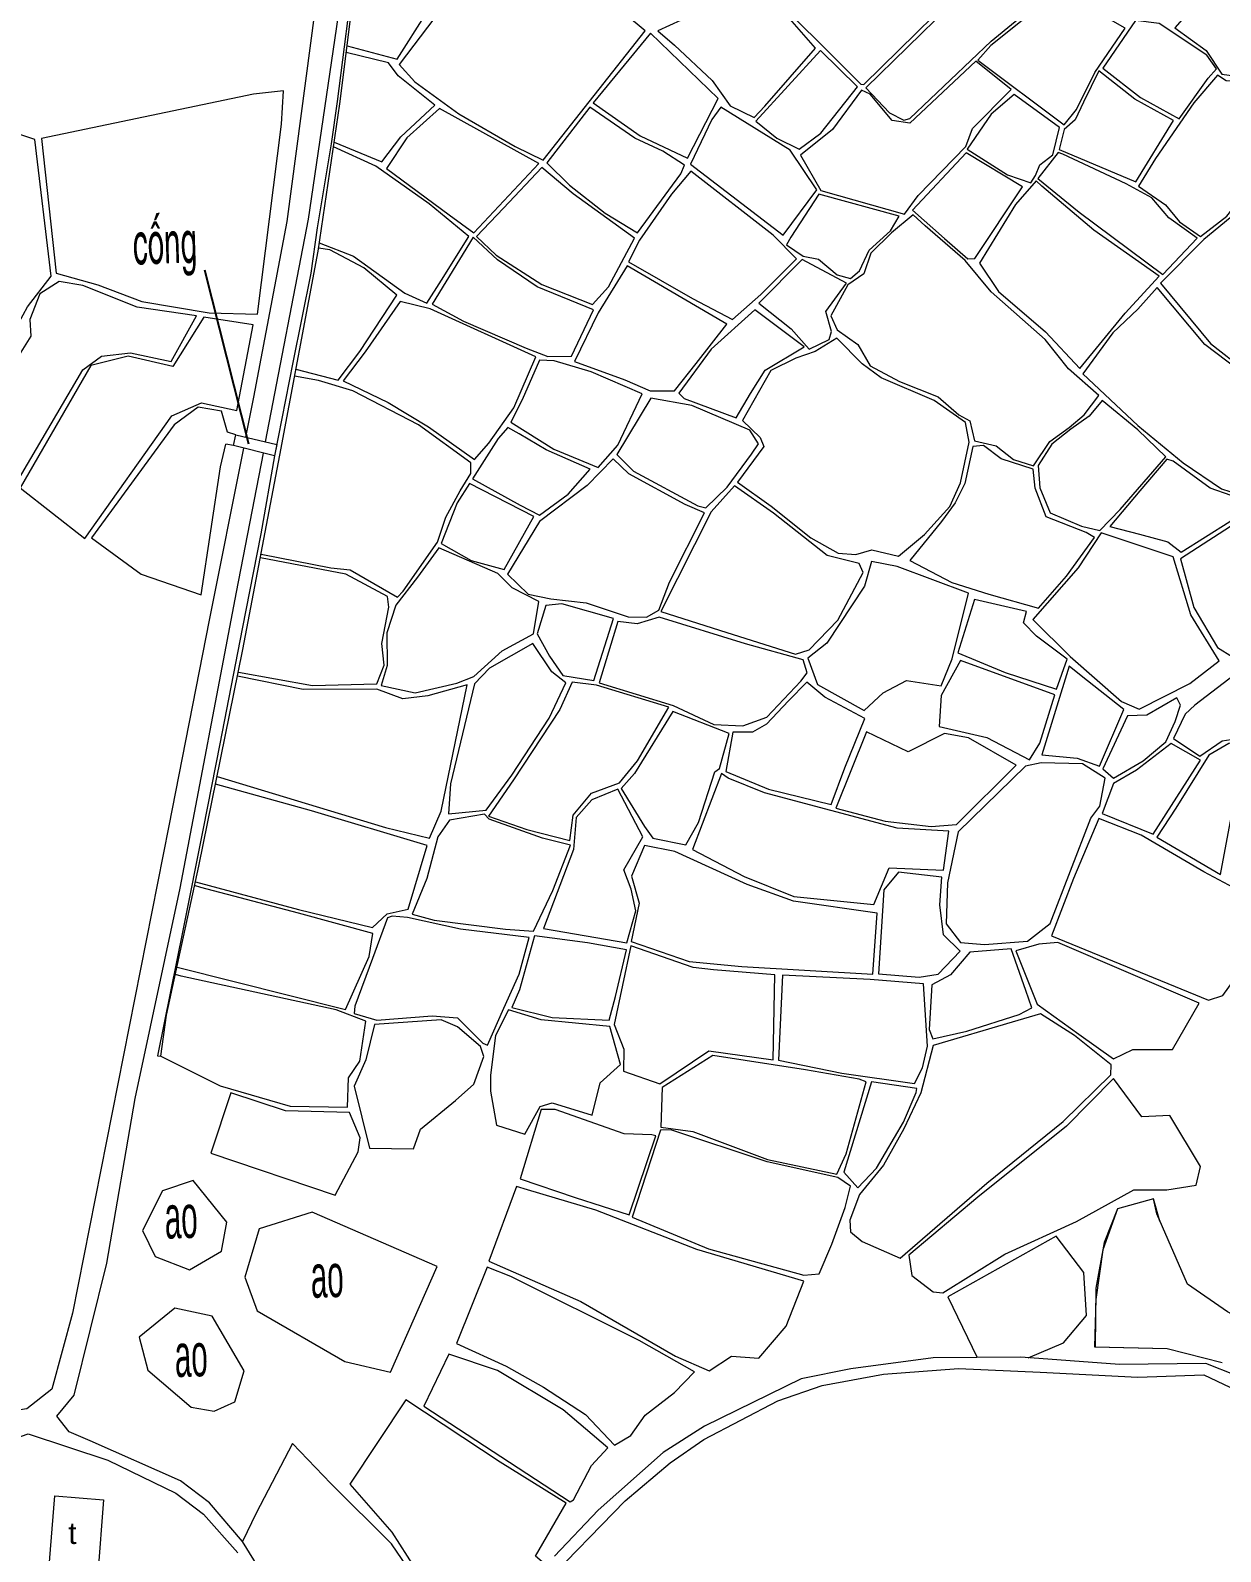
# Model space of a CAD drawing. Header units: metres. Extents: x 0 to 551036, y 0 to 1845929.
# Drawn here: x 547651 to 547816.9, y 1841545.9 to 1841757.9 of the extents above; entities that cross this region are included whole.
import ezdxf

# ---------------------------------------------------------------- set-up
doc = ezdxf.new("R2010")
doc.units = ezdxf.units.M
doc.header["$MEASUREMENT"] = 0
for name, color, linetype, lineweight in [('BD HH1 KEM TMB$0$ao_ho_song_suoi', 7, 'Continuous', 0), ('BD HH1 KEM TMB$0$caucong', 7, 'Continuous', 0), ('BD HH1 KEM TMB$0$chamnha', 7, 'Continuous', 0), ('BD HH1 KEM TMB$0$Duong BT', 7, 'Continuous', 0), ('BD HH1 KEM TMB$0$duongdapcao', 7, 'Continuous', 0), ('BD HH1 KEM TMB$0$ghichuthuyetminh', 7, 'Continuous', 0), ('BD HH1 KEM TMB$0$nha', 7, 'Continuous', 0), ('Level 15', 7, 'Continuous', 0)]:
    doc.layers.add(name, color=color, linetype=linetype, lineweight=lineweight)
doc.styles.add('BD HH1 KEM TMB$0$chamnha', font='', dxfattribs={"height": 4})
doc.styles.add('BD HH1 KEM TMB$0$ghichuduongdien', font='', dxfattribs={"height": 6})
doc.styles.add('BD HH1 KEM TMB$0$Standard', font='txt.shx')
doc.styles.get("Standard").update_dxf_attribs({"font": '', "height": 4})
doc.styles.get('BD HH1 KEM TMB$0$chamnha').set_extended_font_data('.VnArial')
doc.styles.get('BD HH1 KEM TMB$0$ghichuduongdien').set_extended_font_data('.VnArial Narrow')
doc.styles.get('Standard').set_extended_font_data('.VnArial')
doc.dimstyles.get("Standard").update_dxf_attribs({"dimtxt": 0.18, "dimasz": 0.18, "dimexe": 0.18, "dimexo": 0.0625, "dimgap": 0.09, "dimtad": 0, "dimtih": 1, "dimtoh": 1, "dimdec": 4, "dimzin": 0, "dimdsep": 46, "dimtxsty": 'Standard', "dimcen": 0.09, "dimadec": 0, "dimazin": 0, "dimtfac": 1, "dimtdec": 4, "dimtofl": 0, "dimtmove": 0, "dimatfit": 3, "dimfxl": 1, "dimtolj": 1, "dimtzin": 0, "dimarcsym": 0})

msp = doc.modelspace()

# ---------------------------------------------------------------- linework, layer by layer
at = {"layer": 'BD HH1 KEM TMB$0$ao_ho_song_suoi', "flags": 128}
for points in [[(547673.13594, 1841585.18633), (547677.61745, 1841587.76733), (547678.36037, 1841591.84315), (547673.67516, 1841597.61813), (547669.39735, 1841596.1932), (547666.6054, 1841590.68708), (547668.36685, 1841587.01991), (547673.13594, 1841585.18633)], [(547682.85386, 1841590.89141), (547680.87672, 1841584.17006), (547682.57826, 1841579.48126), (547694.81253, 1841572.41578), (547701.13937, 1841570.92096), (547707.66991, 1841585.65951), (547690.25913, 1841593.20355), (547682.85386, 1841590.89141)], [(547676.59892, 1841565.48473), (547679.45079, 1841566.77523), (547680.74491, 1841571.12528), (547676.32332, 1841578.73384), (547671.08691, 1841579.82001), (547666.12609, 1841575.81409), (547667.34832, 1841571.18981), (547673.39956, 1841566.02782), (547676.59892, 1841565.48473)]]:
    msp.add_lwpolyline(points, close=True, dxfattribs=at)
for points in [[(547802.50053, 1841593.69286), (547800.44796, 1841587.98349), (547799.45793, 1841581.0592), (547799.29886, 1841574.44981), (547809.41451, 1841574.20635), (547817.05944, 1841572.28136)], [(547812.24242, 1841583.16993), (547807.97659, 1841592.97233), (547807.48531, 1841595.07477), (547802.50053, 1841593.69286), (547800.63124, 1841588.99868), (547799.4809, 1841582.62684), (547799.36108, 1841574.44832), (547809.41451, 1841574.20635)], [(547808.40952, 1841591.97751), (547807.48531, 1841595.07477)], [(547835.90813, 1841572.48031), (547828.60081, 1841573.45736), (547817.83831, 1841579.31994), (547812.24242, 1841583.16993)]]:
    msp.add_lwpolyline(points, dxfattribs=at)
at = {"layer": 'BD HH1 KEM TMB$0$caucong', "flags": 128}
for points in [[(547668.69038, 1841615.00758), (547669.16968, 1841614.96456), (547669.96054, 1841620.66426), (547674.43006, 1841641.43052), (547680.60112, 1841671.6443), (547685.72969, 1841698.72861), (547691.06197, 1841727.17333), (547694.10556, 1841747.72451), (547696.20252, 1841764.45258)], [(547695.72322, 1841763.70517), (547694.71667, 1841755.65031), (547693.7341, 1841748.04175), (547692.90729, 1841742.15386), (547690.93016, 1841730.42108), (547690.06741, 1841724.09227), (547687.55105, 1841711.67661), (547684.99114, 1841698.63183), (547683.10549, 1841687.75401), (547680.4813, 1841674.52641), (547677.37779, 1841658.5081), (547675.06514, 1841646.70005), (547672.27319, 1841632.73579), (547668.69038, 1841615.00758)], [(547679.59458, 1841701.56771), (547685.30354, 1841700.22376), (547684.99114, 1841698.63183), (547679.27105, 1841700.07288), (547679.59458, 1841701.56771), (547678.45623, 1841701.96023)], [(547679.27105, 1841700.07288), (547678.19261, 1841700.25033)]]:
    msp.add_lwpolyline(points, dxfattribs=at)
at = {"layer": 'BD HH1 KEM TMB$0$Duong BT', "flags": 128}
for points in [[(547701.80758, 1841907.92588), (547705.75269, 1841897.45449), (547710.60566, 1841882.888), (547713.00218, 1841870.75732), (547713.07408, 1841861.11623), (547711.80392, 1841849.15224), (547709.3355, 1841841.37162), (547704.68623, 1841829.12802), (547696.64338, 1841811.35673), (547694.12, 1841804.75), (547690.81033, 1841796.43541), (547691.30162, 1841771.23845), (547690.59465, 1841760.70476), (547686.72425, 1841731.29217), (547682.07499, 1841706.82111), (547680.9651, 1841701.24508)], [(547683.74423, 1841700.59084), (547689.73189, 1841731.62017), (547693.88987, 1841759.75302), (547694.45306, 1841777.9329), (547694.36918, 1841795.12341), (547695.36374, 1841801.28553), (547701.34307, 1841815.16376), (547705.14157, 1841822.27763), (547711.5403, 1841837.47324), (547715.07518, 1841848.24352), (547716.20155, 1841857.99753), (547716.62094, 1841866.75678), (547714.87148, 1841879.65638), (547710.59367, 1841893.74431), (547705.61305, 1841906.72231)], [(547680.66203, 1841699.72245), (547675.89194, 1841675.75776), (547670.24812, 1841647.08182), (547656.83802, 1841579.13959), (547653.97569, 1841568.54429), (547650.46478, 1841565.80198), (547641.16625, 1841564.39319), (547629.03982, 1841564.18348), (547619.46569, 1841564.81798), (547606.29677, 1841568.54967), (547580.73779, 1841576.85187), (547571.19961, 1841577.76597), (547564.86079, 1841575.86786), (547556.19341, 1841571.11725)], [(547683.70463, 1841542.20738), (547680.52923, 1841547.33711), (547675.91591, 1841552.6873), (547671.88974, 1841555.78987), (547659.31995, 1841561.3659), (547656.36024, 1841562.60262), (547654.63474, 1841564.76958), (547657.06722, 1841567.70547), (547661.62062, 1841586.10581), (547665.56291, 1841609.08742), (547671.85379, 1841638.39785), (547679.70242, 1841679.64538), (547683.44153, 1841699.02222)], [(547557.92974, 1841567.94937), (547564.42942, 1841571.77591), (547570.64841, 1841574.06117), (547573.58416, 1841574.17409), (547581.25305, 1841573.12556), (547616.67817, 1841562.05577), (547626.63131, 1841560.67225), (547641.63357, 1841561.0379), (547648.931, 1841561.72616), (547650.64452, 1841562.31764), (547661.75243, 1841558.65047), (547671.2307, 1841554.06921), (547675.08911, 1841551.14946), (547679.87018, 1841545.72399)], [(547819.04856, 1841570.4424), (547814.78273, 1841572.12542), (547802.75216, 1841571.99099), (547789.03204, 1841573.01264), (547776.80975, 1841572.92123), (547765.34236, 1841571.37263), (547758.39243, 1841570.00148), (547744.93592, 1841563.37154), (547739.17227, 1841559.73127), (547730.08943, 1841551.68179), (547724.0382, 1841545.26694)], [(547722.30071, 1841541.0782), (547733.87162, 1841553.00541), (547740.1189, 1841558.29559), (547744.82808, 1841561.54334), (547755.14513, 1841566.93117), (547761.32817, 1841569.07662), (547769.85981, 1841570.64673), (547780.32066, 1841571.43178), (547791.72813, 1841570.93171), (547805.32843, 1841570.21656), (547814.54308, 1841570.53918), (547825.41134, 1841565.39332)]]:
    msp.add_lwpolyline(points, dxfattribs=at)
at = {"layer": 'BD HH1 KEM TMB$0$duongdapcao', "flags": 128}
for points in [[(547767.15174, 1841750.4238), (547784.20304, 1841767.18414), (547778.01999, 1841773.10967), (547770.83041, 1841779.69659), (547769.11689, 1841782.47115), (547762.08308, 1841775.84122), (547753.6473, 1841767.75948), (547752.40111, 1841764.7537), (547766.73235, 1841750.43455), (547767.15174, 1841750.4238)], [(547722.48045, 1841772.95374), (547719.98806, 1841771.8353), (547713.3377, 1841766.92066), (547707.32241, 1841759.72613), (547702.3616, 1841753.17686), (547704.55442, 1841750.75718), (547710.67755, 1841746.31571), (547718.53816, 1841741.77209), (547722.4445, 1841739.87398), (547736.63487, 1841757.87196), (547730.88028, 1841762.70503), (547725.89551, 1841768.23266), (547722.48045, 1841772.95374)], [(547767.41536, 1841749.95062), (547770.72256, 1841746.46627), (547772.72367, 1841745.43925), (547773.56245, 1841745.65971), (547784.87406, 1841756.44074), (547791.54839, 1841761.92536), (547791.09305, 1841763.76969), (547787.85774, 1841765.02793), (547784.83812, 1841766.96905), (547767.41536, 1841749.95062)], [(547821.12155, 1841765.95279), (547816.12479, 1841762.42543), (547812.51802, 1841760.6026), (547810.48097, 1841758.29583), (547814.85463, 1841755.15024), (547817.03547, 1841751.83797), (547821.84051, 1841751.19272), (547826.2621, 1841751.09593), (547829.38957, 1841752.5101), (547828.27519, 1841755.36533), (547825.1597, 1841758.80128), (547822.29585, 1841764.15684), (547821.12155, 1841765.95279)], [(547751.69413, 1841764.18911), (547746.5416, 1841761.59736), (547738.40538, 1841757.87104), (547740.73001, 1841755.8654), (547745.99039, 1841750.94), (547748.51873, 1841747.41264), (547751.84991, 1841745.82102), (547753.34774, 1841747.38037), (547760.40551, 1841755.44598), (547754.86953, 1841761.79093), (547751.69413, 1841764.18911)], [(547795.04733, 1841744.77787), (547796.77283, 1841746.89644), (547799.33711, 1841752.0638), (547803.555, 1841758.25282), (547798.59419, 1841761.09191), (547792.44709, 1841764.59239), (547791.99175, 1841761.54359), (547784.8501, 1841755.82776), (547783.04072, 1841753.80598), (547795.04733, 1841744.77787)], [(547805.0049, 1841759.32823), (547800.46348, 1841752.67679), (547805.67593, 1841748.56871), (547811.10406, 1841745.59519), (547815.14221, 1841751.28413), (547816.26858, 1841752.58), (547814.92653, 1841754.49962), (547808.27616, 1841758.89269), (547805.0049, 1841759.32823)], [(547737.39884, 1841757.54304), (547729.43038, 1841747.8428), (547735.93696, 1841743.2454), (547742.55138, 1841740.1267), (547746.85314, 1841748.44503), (547737.39884, 1841757.54304)], [(547761.08852, 1841755.14487), (547752.07758, 1841745.29945), (547754.98936, 1841742.93353), (547758.10484, 1841741.41182), (547761.14843, 1841743.61642), (547766.24106, 1841750.06353), (547761.08852, 1841755.14487)], [(547766.81622, 1841749.60648), (547762.76609, 1841744.13262), (547758.32053, 1841740.56762), (547761.14843, 1841735.60996), (547772.80754, 1841732.30844), (547774.68882, 1841734.93245), (547781.33918, 1841741.76671), (547782.27383, 1841744.26167), (547787.68998, 1841749.70327), (547782.76512, 1841753.65542), (547773.5265, 1841745.03597), (547771.09403, 1841745.36397), (547768.01449, 1841749.05264), (547766.81622, 1841749.60648)], [(547805.06481, 1841736.81442), (547810.30123, 1841745.36397), (547804.92102, 1841748.36438), (547799.86435, 1841752.29502), (547797.76738, 1841747.93959), (547796.60507, 1841745.46076), (547795.03534, 1841744.14875), (547794.34035, 1841741.34192), (547805.06481, 1841736.81442)], [(547814.07576, 1841729.21662), (547817.73046, 1841732.06647), (547822.00827, 1841737.48118), (547825.36341, 1841743.34757), (547822.17602, 1841748.53107), (547821.76861, 1841750.86472), (547817.64659, 1841750.91311), (547816.43634, 1841751.72505), (547813.11715, 1841747.8428), (547807.78487, 1841740.07831), (547805.42429, 1841736.24445), (547809.16288, 1841733.64195), (547811.14001, 1841731.28142), (547814.07576, 1841729.21662)], [(547686.23296, 1841749.49894), (547682.07499, 1841749.04189), (547652.51381, 1841742.85826), (547654.53888, 1841724.09765), (547660.37442, 1841722.47915), (547666.50954, 1841720.15087), (547675.87996, 1841718.57539), (547682.62619, 1841718.37644), (547685.96935, 1841744.86928), (547686.23296, 1841749.49894)], [(547788.07343, 1841749.03114), (547784.88605, 1841746.26194), (547781.54289, 1841741.38494), (547787.16275, 1841737.81994), (547790.42203, 1841736.70688), (547791.08107, 1841737.7339), (547791.6802, 1841739.19109), (547793.4776, 1841740.61602), (547794.38828, 1841744.41223), (547788.07343, 1841749.03114)], [(547712.7865, 1841729.74357), (547721.83339, 1841739.39542), (547707.96947, 1841747.07926), (547703.41607, 1841742.95504), (547700.60015, 1841738.68027), (547709.3355, 1841732.25467), (547712.7865, 1841729.74357)], [(547728.96306, 1841747.26208), (547722.97174, 1841739.48145), (547726.09921, 1841736.38426), (547731.08399, 1841732.49126), (547735.60144, 1841729.72744), (547741.61673, 1841737.94361), (547742.15595, 1841739.17496), (547739.11236, 1841741.12146), (547735.218, 1841742.93891), (547728.96306, 1841747.26208)], [(547755.90004, 1841729.42095), (547760.58525, 1841735.70675), (547756.87063, 1841741.23438), (547747.20064, 1841747.22982), (547745.93048, 1841745.50378), (547742.98275, 1841739.29863), (547755.90004, 1841729.42095)], [(547636.07363, 1841738.16407), (547630.82523, 1841729.53387), (547637.08017, 1841724.73214), (547640.79479, 1841723.11902), (547649.3504, 1841717.18811), (547650.56064, 1841719.40884), (547653.86785, 1841723.68361), (547651.56718, 1841742.72921), (547644.83294, 1841744.98758), (547641.71745, 1841741.03543), (547638.00283, 1841738.69102), (547636.07363, 1841738.16407)], [(547781.37513, 1841740.86336), (547773.89796, 1841732.87841), (547778.37947, 1841728.94239), (547781.65073, 1841726.11943), (547782.59736, 1841726.14631), (547789.24773, 1841736.13154), (547781.37513, 1841740.86336)], [(547794.20854, 1841740.93864), (547791.38064, 1841737.30912), (547797.1323, 1841732.5988), (547808.82736, 1841723.92558), (547813.58447, 1841728.99078), (547809.66615, 1841731.81912), (547807.25764, 1841734.6152), (547803.71077, 1841736.55633), (547794.87957, 1841740.66979), (547794.20854, 1841740.93864)], [(547722.27675, 1841738.83083), (547716.92051, 1841733.14726), (547713.15796, 1841729.20587), (547715.89, 1841726.61949), (547722.27675, 1841722.52754), (547729.32254, 1841719.73684), (547731.55131, 1841722.19416), (547735.18205, 1841728.97465), (547726.60248, 1841735.16904), (547722.27675, 1841738.83083)], [(547743.03068, 1841738.34151), (547740.33459, 1841735.10452), (547735.86506, 1841728.72193), (547734.34327, 1841725.70539), (547743.25835, 1841720.58642), (547748.80631, 1841717.63978), (547752.78455, 1841721.13488), (547757.74536, 1841726.1248), (547754.51005, 1841729.39944), (547743.03068, 1841738.34151)], [(547791.14098, 1841736.97574), (547788.28912, 1841733.67959), (547783.24442, 1841725.47955), (547785.89259, 1841721.57042), (547792.43511, 1841715.946), (547797.24015, 1841710.8109), (547803.56698, 1841718.54851), (547808.31211, 1841723.67823), (547799.19332, 1841730.08233), (547791.94382, 1841736.21757), (547791.14098, 1841736.97574)], [(547760.86085, 1841735.10452), (547756.97848, 1841729.14134), (547756.35538, 1841728.0713), (547758.65605, 1841726.4528), (547760.83689, 1841726.06028), (547763.42514, 1841723.89332), (547765.27046, 1841723.33948), (547766.54062, 1841724.40952), (547767.89466, 1841727.32389), (547770.85437, 1841729.98554), (547772.05264, 1841732.05571), (547760.86085, 1841735.10452)], [(547774.01779, 1841732.22778), (547770.99817, 1841729.74895), (547768.09837, 1841726.87759), (547767.13975, 1841724.03312), (547764.91098, 1841722.48452), (547762.51446, 1841718.14523), (547763.41315, 1841716.19873), (547766.31295, 1841714.17157), (547768.00251, 1841711.18729), (547772.11255, 1841709.01496), (547777.49276, 1841706.87488), (547780.36859, 1841704.36379), (547781.89039, 1841703.51959), (547782.5734, 1841700.73426), (547785.58104, 1841700.05675), (547787.97757, 1841698.11563), (547790.76952, 1841697.23916), (547793.04622, 1841700.64823), (547795.7543, 1841702.58935), (547797.86325, 1841704.36379), (547799.90029, 1841707.04157), (547795.64646, 1841710.78401), (547792.39916, 1841714.8437), (547784.87406, 1841721.51665), (547781.27927, 1841725.85057), (547775.65941, 1841730.71145), (547774.01779, 1841732.22778)], [(547820.31871, 1841710.48827), (547829.84491, 1841715.88685), (547833.27195, 1841717.30103), (547836.53123, 1841718.13985), (547834.92555, 1841720.58642), (547830.92335, 1841725.72152), (547828.10743, 1841726.86146), (547818.96468, 1841732.46975), (547814.50713, 1841728.80796), (547808.49185, 1841722.69961), (547815.44178, 1841714.27911), (547820.31871, 1841710.48827)], [(547712.70262, 1841729.13596), (547706.97492, 1841719.77986), (547711.31263, 1841717.43008), (547720.07194, 1841713.65537), (547723.0676, 1841712.48854), (547726.38679, 1841712.53156), (547729.45435, 1841718.98943), (547721.60572, 1841722.21029), (547716.06974, 1841725.95274), (547712.70262, 1841729.13596)], [(547758.52424, 1841726.02802), (547752.49697, 1841719.90353), (547757.00244, 1841716.34391), (547759.53078, 1841713.52094), (547762.32273, 1841714.88134), (547762.64626, 1841715.98364), (547761.83144, 1841718.76897), (547764.6953, 1841722.72112), (547758.52424, 1841726.02802)], [(547734.12758, 1841725.13542), (547730.11339, 1841718.58077), (547726.7942, 1841711.77339), (547733.84, 1841709.23542), (547737.33893, 1841707.68682), (547740.76596, 1841707.72446), (547743.74964, 1841711.51529), (547748.05141, 1841716.99991), (547734.12758, 1841725.13542)], [(547649.0029, 1841694.77646), (547658.27746, 1841710.61195), (547660.86571, 1841712.53694), (547664.93981, 1841713.00474), (547670.57165, 1841711.78953), (547674.11851, 1841718.13985), (547665.87446, 1841719.34969), (547658.27746, 1841722.37698), (547654.97025, 1841722.96308), (547652.29812, 1841721.22091), (547650.89616, 1841717.64516), (547651.01598, 1841715.31151), (547640.99849, 1841699.3416), (547649.0029, 1841694.77646)], [(547819.32416, 1841693.29239), (547827.17279, 1841698.69635), (547820.83397, 1841707.85351), (547819.25226, 1841710.67647), (547814.65093, 1841714.17157), (547808.03651, 1841722.092), (547805.31645, 1841719.07546), (547801.81752, 1841715.78469), (547797.65954, 1841710.07962), (547805.34041, 1841702.89047), (547811.6313, 1841697.68546), (547816.99952, 1841694.02905), (547819.32416, 1841693.29239)], [(547702.50539, 1841720.17776), (547697.61647, 1841713.14992), (547694.58486, 1841709.07948), (547700.81584, 1841706.05756), (547706.45966, 1841702.69689), (547712.85839, 1841698.12638), (547714.85949, 1841700.40088), (547718.37041, 1841705.32628), (547721.40201, 1841712.45628), (547706.67535, 1841719.15612), (547702.50539, 1841720.17776)], [(547751.95775, 1841718.98943), (547745.85858, 1841713.52632), (547741.34113, 1841707.40183), (547742.08405, 1841706.61678), (547749.34553, 1841703.93362), (547751.33465, 1841707.31042), (547753.3717, 1841710.59044), (547758.8238, 1841713.82744), (547751.95775, 1841718.98943)], [(547658.56505, 1841687.13027), (547670.69148, 1841704.21861), (547674.82549, 1841706.03606), (547679.75036, 1841704.9714), (547682.01507, 1841716.9085), (547675.13704, 1841717.97316), (547670.82329, 1841711.09588), (547664.6043, 1841712.51543), (547659.41581, 1841711.23031), (547649.5541, 1841694.19036), (547658.56505, 1841687.13027)], [(547763.37721, 1841715.02652), (547760.36956, 1841713.17681), (547757.6495, 1841712.26808), (547754.18652, 1841710.52054), (547750.24423, 1841703.57336), (547752.68869, 1841701.20207), (547753.17998, 1841699.96534), (547749.51329, 1841694.97542), (547754.22247, 1841691.62012), (547759.74647, 1841687.21092), (547763.56893, 1841685.0816), (547766.03735, 1841684.90954), (547768.26612, 1841685.52252), (547771.94479, 1841684.66219), (547775.61148, 1841687.67335), (547779.11041, 1841691.59861), (547780.58428, 1841694.90014), (547781.81849, 1841700.53531), (547781.30324, 1841703.29913), (547776.91759, 1841706.38019), (547769.54827, 1841709.49351), (547766.92407, 1841711.47765), (547763.37721, 1841715.02652)], [(547721.94123, 1841711.98848), (547719.50876, 1841706.4716), (547717.93903, 1841703.33677), (547723.91837, 1841699.57819), (547730.11339, 1841696.9972), (547732.83345, 1841700.13203), (547736.26049, 1841707.27816), (547729.10685, 1841710.33772), (547723.9663, 1841711.8648), (547721.94123, 1841711.98848)], [(547737.42281, 1841706.67593), (547732.71363, 1841698.8254), (547735.05024, 1841696.52401), (547743.98929, 1841691.66314), (547745.10368, 1841691.39966), (547748.09934, 1841694.26027), (547751.49043, 1841698.85766), (547752.43705, 1841700.33636), (547751.22681, 1841702.20758), (547743.13853, 1841705.65966), (547737.42281, 1841706.67593)], [(547800.34365, 1841706.37481), (547798.54626, 1841704.18097), (547795.98197, 1841702.36889), (547793.32183, 1841700.2557), (547791.42857, 1841697.30369), (547791.66822, 1841694.19036), (547793.09415, 1841690.72215), (547797.45584, 1841688.82942), (547800.00814, 1841688.23257), (547802.84802, 1841691.15769), (547809.24675, 1841698.51891), (547805.31645, 1841702.25597), (547800.34365, 1841706.37481)], [(547717.51964, 1841702.5786), (547716.17758, 1841701.06226), (547712.60676, 1841695.4486), (547719.22117, 1841691.75993), (547721.94123, 1841690.38877), (547725.90749, 1841693.30852), (547728.97504, 1841696.79824), (547722.8639, 1841699.48678), (547719.10135, 1841701.70751), (547717.51964, 1841702.5786)], [(547782.33374, 1841699.93846), (547781.19539, 1841694.80873), (547779.84135, 1841692.10406), (547777.96008, 1841689.4908), (547773.56245, 1841684.0492), (547779.398, 1841680.99503), (547784.53855, 1841679.36577), (547791.48848, 1841677.43003), (547795.37086, 1841681.88762), (547799.2772, 1841687.26469), (547798.1029, 1841687.97447), (547792.56692, 1841690.15756), (547790.99719, 1841694.1581), (547790.74556, 1841696.77136), (547786.28801, 1841698.21779), (547783.83157, 1841700.06213), (547782.33374, 1841699.93846)], [(547732.17441, 1841698.24468), (547728.57962, 1841694.4861), (547721.92925, 1841689.46929), (547717.44774, 1841682.1511), (547720.33556, 1841679.34964), (547723.51096, 1841678.7259), (547728.41186, 1841678.1398), (547734.27137, 1841676.21481), (547736.85962, 1841676.17717), (547738.57314, 1841677.13429), (547740.03502, 1841681.02191), (547744.93592, 1841690.67913), (547742.25181, 1841691.85134), (547734.3912, 1841696.15837), (547732.17441, 1841698.24468)], [(547809.37856, 1841698.19628), (547805.58007, 1841693.78171), (547801.41011, 1841688.77565), (547805.5561, 1841687.71637), (547809.48641, 1841686.63558), (547811.37966, 1841685.1999), (547818.12589, 1841689.47467), (547819.56381, 1841690.77592), (547818.34158, 1841693.10419), (547815.39385, 1841694.1581), (547810.24131, 1841697.89517), (547809.37856, 1841698.19628)], [(547712.18736, 1841694.77109), (547710.46186, 1841692.10944), (547708.23309, 1841686.44738), (547712.40305, 1841684.05458), (547717.01637, 1841682.78559), (547721.12641, 1841690.18982), (547712.18736, 1841694.77109)], [(547749.11786, 1841694.48073), (547745.8466, 1841690.84582), (547738.86072, 1841676.92458), (547748.02744, 1841673.99945), (547757.60157, 1841670.98829), (547759.53078, 1841671.61741), (547763.50901, 1841675.75776), (547767.05588, 1841682.3608), (547766.46873, 1841683.65668), (547762.03515, 1841684.74285), (547754.546, 1841690.63612), (547749.11786, 1841694.48073)], [(547819.81544, 1841689.83493), (547811.27182, 1841684.29117), (547813.14111, 1841677.52681), (547816.41237, 1841671.95079), (547818.52132, 1841670.62265), (547823.14662, 1841673.68221), (547825.42332, 1841674.60169), (547829.95276, 1841677.83331), (547830.36017, 1841679.18833), (547824.03333, 1841685.27518), (547819.81544, 1841689.83493)], [(547800.23581, 1841687.89381), (547797.01248, 1841683.02218), (547790.67366, 1841675.84917), (547795.89809, 1841670.66567), (547803.05173, 1841664.41213), (547805.52015, 1841663.35285), (547812.56595, 1841666.9286), (547816.65203, 1841670.06881), (547812.72172, 1841676.46215), (547810.22933, 1841684.56003), (547800.23581, 1841687.89381)], [(547707.89758, 1841685.83439), (547704.93787, 1841681.73706), (547701.88229, 1841677.83868), (547700.67205, 1841673.95106), (547700.70799, 1841669.40743), (547699.88119, 1841666.62749), (547704.60235, 1841665.62735), (547710.38997, 1841666.93936), (547712.7865, 1841667.90185), (547716.74077, 1841671.48298), (547721.11443, 1841673.85427), (547721.83339, 1841678.34413), (547718.10679, 1841680.2261), (547716.14164, 1841682.24251), (547707.89758, 1841685.83439)], [(547768.21819, 1841683.9094), (547767.21165, 1841680.46807), (547761.97524, 1841672.51), (547759.35104, 1841670.45058), (547760.66913, 1841666.77267), (547767.1757, 1841663.13239), (547769.84783, 1841665.62735), (547773.08314, 1841667.34801), (547777.91215, 1841666.60598), (547779.45791, 1841670.34842), (547781.72263, 1841679.52171), (547771.801, 1841683.23189), (547768.21819, 1841683.9094)], [(547782.5734, 1841678.61298), (547780.23678, 1841671.19262), (547786.82723, 1841668.46107), (547794.00484, 1841666.10053), (547795.49068, 1841670.2839), (547791.17693, 1841673.52089), (547789.39152, 1841675.34372), (547789.82289, 1841676.96222), (547782.5734, 1841678.61298)], [(547722.81597, 1841677.79029), (547721.6177, 1841673.8489), (547723.33122, 1841670.71944), (547725.18853, 1841668.00939), (547729.51426, 1841667.34801), (547732.22234, 1841675.98897), (547725.04474, 1841678.03226), (547722.81597, 1841677.79029)], [(547732.84544, 1841675.56418), (547730.25719, 1841667.00388), (547740.56226, 1841663.82603), (547746.23005, 1841661.21277), (547750.2682, 1841661.00844), (547753.62334, 1841662.22366), (547758.3445, 1841667.25123), (547759.25518, 1841668.39117), (547758.68001, 1841670.19786), (547750.65164, 1841672.42935), (547738.58512, 1841676.17717), (547735.54153, 1841675.2308), (547732.84544, 1841675.56418)], [(547721.00659, 1841672.50463), (547714.96734, 1841669.04717), (547712.84641, 1841666.88021), (547709.5392, 1841652.93746), (547709.23963, 1841648.74334), (547714.512, 1841649.27567), (547718.07084, 1841654.13117), (547723.29527, 1841662.08924), (547725.59594, 1841667.01463), (547723.66673, 1841668.51484), (547721.00659, 1841672.50463)], [(547780.58428, 1841670.11183), (547777.91215, 1841665.21869), (547777.61258, 1841660.93854), (547784.26295, 1841659.38457), (547790.2303, 1841656.24973), (547791.6802, 1841658.61027), (547793.74122, 1841665.32086), (547780.58428, 1841670.11183)], [(547795.76628, 1841669.33753), (547791.9558, 1841656.95951), (547796.84472, 1841656.48633), (547799.98417, 1841655.37327), (547803.36328, 1841663.26681), (547797.41989, 1841667.98789), (547795.76628, 1841669.33753)], [(547818.8089, 1841668.10618), (547813.26094, 1841663.87442), (547811.91888, 1841662.65383), (547810.27726, 1841659.22326), (547813.96792, 1841656.76593), (547817.07142, 1841658.93827), (547819.49191, 1841659.2824), (547822.29585, 1841659.81473), (547822.8111, 1841662.75062), (547823.02679, 1841665.74565), (547818.8089, 1841668.10618)], [(547726.49464, 1841667.1168), (547724.76914, 1841663.28832), (547718.31049, 1841653.50205), (547714.81156, 1841648.40996), (547720.1678, 1841646.57638), (547726.13516, 1841645.04929), (547726.62645, 1841648.57665), (547729.19073, 1841651.60394), (547733.06112, 1841653.07188), (547735.58946, 1841656.13144), (547739.95114, 1841663.58944), (547729.86176, 1841666.68126), (547726.49464, 1841667.1168)], [(547759.20725, 1841667.08991), (547756.619, 1841664.48741), (547753.58739, 1841661.23966), (547751.59827, 1841660.13736), (547748.85424, 1841660.11047), (547747.9196, 1841654.63123), (547753.85101, 1841652.19004), (547762.58635, 1841650.0661), (547764.46763, 1841655.14206), (547767.25958, 1841662.04622), (547761.69964, 1841665.02512), (547759.20725, 1841667.08991)], [(547800.4515, 1841654.99688), (547801.93734, 1841653.71176), (547806.05937, 1841656.10993), (547809.24675, 1841658.78234), (547810.54088, 1841661.62681), (547811.2838, 1841663.90669), (547810.76855, 1841664.92833), (547806.56264, 1841662.49789), (547803.86655, 1841662.38497), (547800.4515, 1841654.99688)], [(547740.51433, 1841663.00872), (547735.1461, 1841654.36238), (547733.30078, 1841652.27608), (547736.56006, 1841646.99579), (547737.71039, 1841645.36654), (547742.33569, 1841644.43093), (547744.10912, 1841647.52274), (547746.38582, 1841654.5936), (547747.00892, 1841655.07215), (547748.37494, 1841659.95991), (547740.51433, 1841663.00872)], [(547778.35551, 1841659.92228), (547773.3228, 1841657.38967), (547767.48725, 1841660.15887), (547763.23341, 1841649.53377), (547770.08748, 1841647.7432), (547776.4982, 1841647.00117), (547780.04506, 1841647.2754), (547788.34903, 1841655.53458), (547781.73461, 1841659.34693), (547778.35551, 1841659.92228)], [(547809.95373, 1841658.55112), (547805.13671, 1841654.81943), (547801.94933, 1841652.98047), (547800.34365, 1841648.78098), (547807.46134, 1841645.92038), (547814.06378, 1841656.21209), (547809.95373, 1841658.55112)], [(547820.40259, 1841658.83073), (547818.00607, 1841658.55112), (547815.21411, 1841656.91649), (547810.63674, 1841649.52302), (547807.98858, 1841645.47408), (547816.86771, 1841640.29058), (547818.47339, 1841648.97993), (547820.30673, 1841657.80909), (547820.40259, 1841658.83073)], [(547789.6791, 1841655.37327), (547780.28471, 1841646.23225), (547778.79886, 1841639.113), (547778.60714, 1841633.40793), (547780.58428, 1841630.8108), (547783.93942, 1841630.53119), (547789.94272, 1841630.98287), (547793.09415, 1841633.47783), (547798.77393, 1841648.13035), (547800.02012, 1841649.79187), (547800.78701, 1841653.71176), (547797.59963, 1841655.69052), (547791.83598, 1841655.86258), (547789.6791, 1841655.37327)], [(547747.27254, 1841654.37314), (547743.25835, 1841643.75879), (547750.4719, 1841640.02173), (547757.3739, 1841637.24178), (547768.54172, 1841636.08571), (547770.68662, 1841641.21006), (547778.2237, 1841640.8713), (547778.9786, 1841646.33441), (547771.77704, 1841646.73231), (547753.28782, 1841651.66847), (547748.21916, 1841653.71713), (547747.27254, 1841654.37314)], [(547732.83345, 1841652.19542), (547729.2147, 1841650.71673), (547727.02187, 1841648.24327), (547726.65041, 1841643.79105), (547722.50442, 1841632.7573), (547734.10361, 1841630.77854), (547735.33783, 1841635.23075), (547734.69076, 1841638.22578), (547733.67224, 1841640.94658), (547736.33239, 1841645.55473), (547732.83345, 1841652.19542)], [(547709.39541, 1841647.83999), (547707.75379, 1841645.55473), (547706.23199, 1841639.70986), (547704.19494, 1841634.76833), (547707.22655, 1841633.90262), (547717.18413, 1841632.66589), (547721.11443, 1841632.38628), (547723.79854, 1841638.04296), (547726.243, 1841644.37716), (547722.34864, 1841645.33427), (547714.93139, 1841648.02281), (547714.24838, 1841648.7057), (547709.39541, 1841647.83999)], [(547815.17816, 1841622.77745), (547817.19125, 1841623.40119), (547822.57145, 1841630.92372), (547824.28497, 1841635.45659), (547814.51912, 1841640.67773), (547805.80774, 1841645.78595), (547799.90029, 1841648.08196), (547796.35343, 1841639.70986), (547793.28588, 1841631.75716), (547815.17816, 1841622.77745)], [(547736.57204, 1841644.31263), (547734.75068, 1841640.0755), (547735.82911, 1841636.30617), (547734.71473, 1841630.9291), (547742.79103, 1841628.17603), (547750.14837, 1841627.46626), (547768.39793, 1841626.41773), (547768.98508, 1841634.88662), (547757.32597, 1841636.55351), (547750.85535, 1841638.9033), (547740.77794, 1841643.47381), (547736.57204, 1841644.31263)], [(547778.00801, 1841639.91956), (547771.98074, 1841640.59707), (547769.90774, 1841638.15588), (547769.20077, 1841626.44462), (547774.83261, 1841625.97681), (547777.51672, 1841626.41235), (547780.54833, 1841629.59558), (547778.25965, 1841631.88084), (547777.73241, 1841636.05345), (547778.00801, 1841639.91956)], [(547700.71998, 1841634.26826), (547698.67095, 1841628.55781), (547696.19054, 1841621.91712), (547696.08269, 1841620.8901), (547699.24611, 1841619.976), (547706.9869, 1841620.59436), (547710.48583, 1841620.31475), (547714.02071, 1841616.79815), (547714.66777, 1841616.50241), (547716.94447, 1841621.65902), (547719.07738, 1841626.37471), (547720.47935, 1841631.48831), (547710.92919, 1841632.67664), (547703.5359, 1841634.27901), (547701.391, 1841634.48334), (547700.71998, 1841634.26826)], [(547718.07084, 1841621.72892), (547723.71466, 1841620.3739), (547731.64717, 1841619.9975), (547732.49794, 1841623.27752), (547734.0437, 1841629.80529), (547728.63953, 1841630.75165), (547721.22228, 1841631.73028), (547719.1373, 1841624.22388), (547718.07084, 1841621.72892)], [(547754.7497, 1841626.2833), (547746.17013, 1841627.00383), (547743.33025, 1841627.31032), (547734.65482, 1841630.3645), (547732.35415, 1841619.39527), (547733.68422, 1841615.93781), (547733.62431, 1841612.88364), (547738.68098, 1841611.13071), (547745.52307, 1841615.69047), (547754.49807, 1841614.46987), (547754.7497, 1841626.2833)], [(547776.7738, 1841617.36812), (547781.49496, 1841618.4274), (547788.76842, 1841620.77718), (547790.56582, 1841621.72355), (547789.71505, 1841624.11634), (547787.66602, 1841629.93971), (547781.90237, 1841629.48266), (547779.19429, 1841626.2833), (547776.63001, 1841624.9229), (547776.25854, 1841618.68012), (547776.7738, 1841617.36812)], [(547794.17259, 1841630.78929), (547791.53641, 1841630.55808), (547788.31308, 1841629.67086), (547791.30874, 1841622.21286), (547797.12032, 1841618.04563), (547801.92536, 1841614.59355), (547804.62146, 1841615.91093), (547810.14545, 1841615.91093), (547813.88404, 1841622.34729), (547794.17259, 1841630.78929)], [(547755.25298, 1841614.39459), (547764.04823, 1841612.60403), (547774.20951, 1841611.1576), (547775.29993, 1841613.32456), (547775.99493, 1841616.3626), (547775.44372, 1841625.03582), (547768.03845, 1841625.64343), (547755.79219, 1841626.25104), (547755.25298, 1841614.39459)], [(547715.09915, 1841610.08218), (547715.92595, 1841605.35573), (547719.90418, 1841604.0975), (547722.03709, 1841607.94748), (547723.6907, 1841608.45293), (547729.27461, 1841606.74302), (547730.40098, 1841611.26514), (547733.2169, 1841613.82462), (547731.73105, 1841619.0834), (547722.1689, 1841620.01364), (547717.60352, 1841621.41705), (547715.79414, 1841617.85205), (547715.08716, 1841612.32442), (547715.09915, 1841610.08218)], [(547698.23957, 1841602.13487), (547704.38666, 1841602.05421), (547705.34528, 1841604.79652), (547710.21023, 1841608.80782), (547712.76253, 1841611.05005), (547714.15252, 1841614.90542), (547713.68519, 1841616.33572), (547710.52178, 1841619.04039), (547708.24508, 1841620.04052), (547698.93456, 1841619.38452), (547697.70035, 1841614.44299), (547696.08269, 1841610.77582), (547698.23957, 1841602.13487)], [(547765.25848, 1841590.4935), (547766.91208, 1841589.14923), (547772.22039, 1841586.80483), (547784.26295, 1841597.27399), (547794.91552, 1841605.86118), (547801.5539, 1841612.37819), (547801.61381, 1841613.77623), (547796.47326, 1841617.83054), (547791.74012, 1841620.87397), (547787.80981, 1841619.7179), (547776.78578, 1841616.45939), (547775.07226, 1841609.85097), (547772.6997, 1841604.85567), (547769.85981, 1841599.7582), (547766.54062, 1841595.677), (547765.16262, 1841592.08512), (547765.25848, 1841590.4935)], [(547766.50467, 1841611.75983), (547758.99156, 1841613.08259), (547746.07427, 1841615.07211), (547739.0165, 1841610.58225), (547738.83676, 1841605.06), (547743.31826, 1841604.44701), (547753.69523, 1841600.57014), (547763.38919, 1841598.53223), (547764.67133, 1841601.37132), (547767.4513, 1841611.37268), (547766.50467, 1841611.75983)], [(547774.52106, 1841610.4532), (547768.18224, 1841611.37806), (547764.33582, 1841598.7957), (547766.277, 1841596.61799), (547768.88922, 1841599.35492), (547772.65177, 1841605.75901), (547774.44917, 1841609.90474), (547774.52106, 1841610.4532)], [(547778.16378, 1841581.97622), (547786.7793, 1841587.36405), (547796.77283, 1841591.9238), (547804.77723, 1841596.3115), (547809.37856, 1841596.3115), (547813.46464, 1841596.9675), (547814.07576, 1841599.57), (547809.77399, 1841606.69463), (547805.9036, 1841606.52256), (547801.94933, 1841611.86737), (547795.38284, 1841605.22131), (547783.04072, 1841595.31674), (547773.39469, 1841587.235), (547773.82607, 1841584.41203), (547776.78578, 1841582.11065), (547778.16378, 1841581.97622)], [(547678.92355, 1841609.84559), (547676.10763, 1841601.46811), (547693.44651, 1841595.60172), (547696.65786, 1841601.62405), (547696.92148, 1841603.59205), (547695.42365, 1841607.10328), (547686.53253, 1841607.3345), (547678.92355, 1841609.84559)], [(547737.57858, 1841603.9792), (547733.74413, 1841604.15665), (547724.09811, 1841607.5442), (547722.18089, 1841607.5442), (547719.23316, 1841597.86547), (547726.91403, 1841595.2791), (547734.41516, 1841592.82715), (547738.15375, 1841603.84478), (547737.57858, 1841603.9792)], [(547738.81279, 1841604.66747), (547734.85852, 1841592.50453), (547745.48712, 1841588.11684), (547758.77587, 1841584.43892), (547760.90878, 1841584.64862), (547762.67023, 1841588.78359), (547764.52754, 1841593.86493), (547765.25848, 1841596.84383), (547763.50901, 1841598.0698), (547753.68325, 1841600.24214), (547740.22674, 1841604.69435), (547738.81279, 1841604.66747)], [(547718.74187, 1841596.7793), (547714.88346, 1841586.3908), (547727.70488, 1841580.78251), (547740.87381, 1841573.16857), (547745.571, 1841571.0984), (547748.67451, 1841573.16857), (547752.49697, 1841572.85133), (547756.31943, 1841577.34656), (547758.75191, 1841583.59472), (547743.85748, 1841588.02005), (547729.7659, 1841593.51004), (547720.25168, 1841596.333), (547718.74187, 1841596.7793)], [(547726.67438, 1841553.11747), (547729.15478, 1841557.90306), (547731.45545, 1841560.38189), (547725.23646, 1841565.66756), (547716.08781, 1841571.129), (547709.28756, 1841573.4428), (547705.82458, 1841566.17838), (547726.20705, 1841552.8271), (547726.67438, 1841553.11747)]]:
    msp.add_lwpolyline(points, close=True, dxfattribs=at)
for points in [[(547695.11749, 1841755.79695), (547702.07402, 1841753.93503), (547706.23199, 1841760.44666), (547709.2636, 1841764.01166), (547702.33763, 1841768.5768), (547698.47922, 1841770.1953), (547696.48338, 1841770.2913)], [(547693.31011, 1841742.35344), (547699.96507, 1841739.63739), (547702.61323, 1841743.12711), (547707.33439, 1841747.5148), (547702.24177, 1841751.62288), (547700.89972, 1841753.4242), (547695.00036, 1841754.86257)], [(547691.23699, 1841728.35511), (547696.02278, 1841726.4528), (547703.15245, 1841721.33921), (547706.22001, 1841719.90353), (547708.26904, 1841723.11364), (547712.06754, 1841729.20587), (547706.53156, 1841733.78176), (547699.13827, 1841739.00289), (547693.21401, 1841741.70452)], [(547687.97932, 1841710.72913), (547693.87789, 1841709.20853), (547696.87355, 1841713.16606), (547702.06203, 1841721.0596), (547697.4607, 1841724.86657), (547692.69161, 1841727.36153), (547691.12422, 1841727.59366)], [(547683.11966, 1841684.94484), (547692.84738, 1841683.04369), (547695.54348, 1841682.77484), (547702.13393, 1841678.94098), (547702.94875, 1841679.79594), (547707.70586, 1841686.6302), (547708.85619, 1841690.08228), (547710.88126, 1841693.77095), (547712.35512, 1841696.18526), (547712.35512, 1841697.6532), (547705.04571, 1841702.95499), (547695.89097, 1841707.7137), (547691.12188, 1841709.13325), (547687.797, 1841709.75654)], [(547678.45623, 1841701.96023), (547677.59348, 1841704.86923), (547674.34618, 1841705.43382), (547670.99104, 1841702.94424), (547659.49969, 1841687.22705), (547666.42566, 1841682.1726), (547674.76558, 1841679.27436), (547677.46167, 1841697.11549), (547678.19261, 1841700.25033)], [(547679.95367, 1841668.47435), (547690.2831, 1841666.63824), (547699.27008, 1841666.88559), (547700.26464, 1841669.46658), (547699.95309, 1841672.47236), (547700.92368, 1841677.53219), (547700.71998, 1841679.03239), (547694.93236, 1841682.16723), (547683.0208, 1841684.42275)], [(547676.98594, 1841653.9442), (547700.48032, 1841646.82372), (547706.61544, 1841645.33427), (547708.24508, 1841649.1036), (547711.83987, 1841666.70814), (547706.35182, 1841665.18643), (547702.90082, 1841664.76702), (547699.23413, 1841666.11666), (547689.00095, 1841666.05752), (547679.84212, 1841667.92818)], [(547673.96155, 1841639.25372), (547688.31794, 1841635.4082), (547698.67095, 1841632.90248), (547700.70799, 1841634.81672), (547703.61978, 1841635.45659), (547706.26794, 1841644.34489), (547690.16327, 1841649.15737), (547676.77104, 1841652.89207)], [(547671.40622, 1841627.38117), (547694.89641, 1841621.4762), (547698.17966, 1841628.8643), (547698.69491, 1841632.08517), (547688.31794, 1841634.89738), (547674.72963, 1841638.49464), (547673.85806, 1841638.77291)], [(547669.16968, 1841614.96456), (547677.42572, 1841610.81346), (547687.19158, 1841607.99588), (547695.184, 1841607.83994), (547695.30382, 1841611.93189), (547696.88553, 1841614.24941), (547697.7363, 1841619.84695), (547693.56634, 1841621.42781), (547671.97362, 1841626.13812), (547671.18531, 1841626.3548)], [(547790.03818, 1841572.93772), (547794.96345, 1841575.01829), (547798.17479, 1841578.84139), (547797.77937, 1841584.83144), (547793.95691, 1841589.87514), (547778.83481, 1841581.40087), (547782.92089, 1841572.96693)], [(547710.366, 1841574.90537), (547717.268, 1841571.73289), (547722.50442, 1841568.81852), (547728.33996, 1841565.01693), (547732.3901, 1841560.74216), (547734.64283, 1841562.07567), (547736.64393, 1841564.92552), (547740.73001, 1841568.09262), (547743.54594, 1841570.97473), (547735.8411, 1841575.31402), (547717.93903, 1841584.27761), (547714.65579, 1841585.57348), (547710.366, 1841574.90537)], [(547722.88187, 1841543.98451), (547721.37805, 1841545.26694), (547725.64387, 1841552.64428), (547716.42922, 1841558.36011), (547703.29624, 1841567.06559), (547695.48356, 1841555.31669), (547701.33109, 1841548.63299), (547705.62088, 1841541.94928)], [(547704.86146, 1841541.73862), (547701.31911, 1841547.00373), (547692.85936, 1841555.41885), (547687.50312, 1841560.97337), (547682.43447, 1841551.28926), (547680.52923, 1841547.33711)]]:
    msp.add_lwpolyline(points, dxfattribs=at)
at = {"layer": 'BD HH1 KEM TMB$0$nha', "flags": 128}
msp.add_lwpolyline([(547654.35914, 1841553.67668), (547661.17726, 1841553.14435), (547660.36954, 1841542.79902), (547653.55142, 1841543.33135), (547654.35914, 1841553.67668)], close=True, dxfattribs=at)

# ---------------------------------------------------------------- texts
at = {"layer": 'BD HH1 KEM TMB$0$chamnha', "style": 'BD HH1 KEM TMB$0$chamnha'}
msp.add_text('t', height=3, dxfattribs=at).set_placement((547656.2524, 1841546.97147))
at = {"layer": 'BD HH1 KEM TMB$0$ghichuthuyetminh', "linetype": 'ByBlock', "style": 'BD HH1 KEM TMB$0$ghichuduongdien', "width": 0.6}
for s, p in [('cèng', (547665.34208, 1841725.32544)), ('ao', (547669.76976, 1841589.52454)), ('ao', (547690.12798, 1841581.2813)), ('ao', (547671.17367, 1841570.23198))]:
    msp.add_text(s, height=6, rotation=1.8202087, dxfattribs=at).set_placement(p)

# ---------------------------------------------------------------- leaders
at = {"layer": 'Level 15'}
msp.add_leader([(547681.43061, 1841700.28318), (547675.29855, 1841724.5213)], dimstyle='Standard', override={"dimtxsty": 'BD HH1 KEM TMB$0$Standard'}, dxfattribs=at)

doc.saveas('drawing.dxf')
